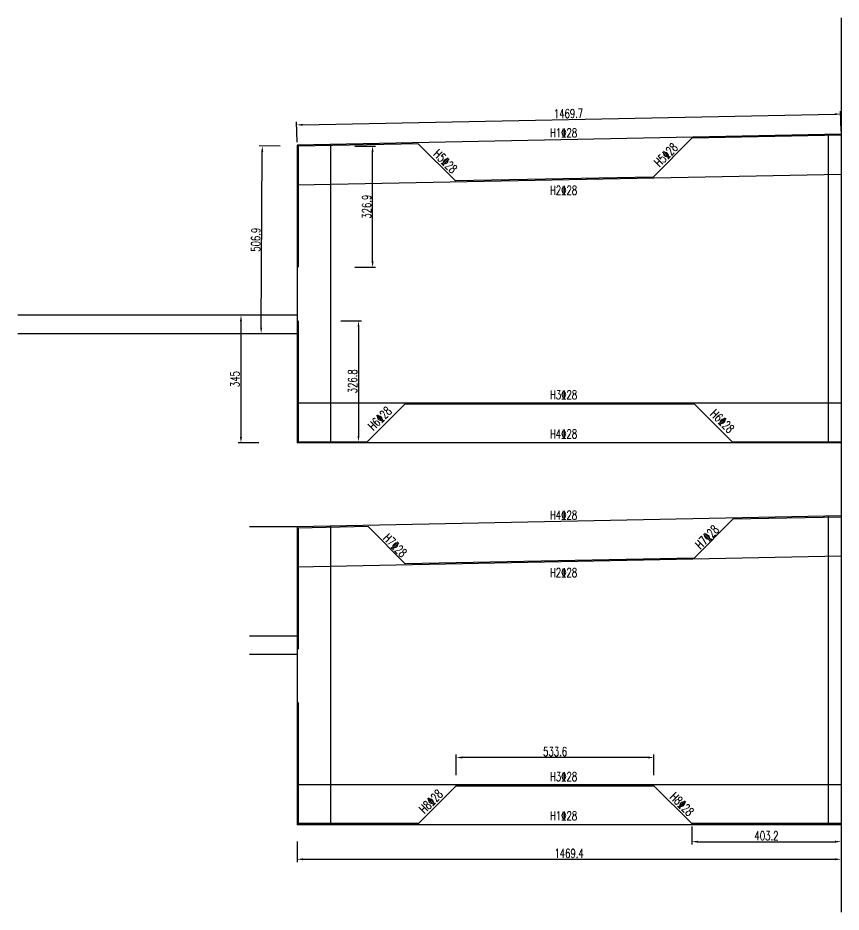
# Model space of a CAD drawing. Header units: millimetres. Extents: x -615 to 27787, y -21564 to 7677.
# Drawn here: x 2633 to 4857, y 3146 to 5562 of the extents above; entities that cross this region are included whole.
import ezdxf

# ---------------------------------------------------------------- set-up
doc = ezdxf.new("R2010")
doc.units = ezdxf.units.MM
doc.header["$LTSCALE"] = 0.25
for name, color, linetype in [('填充', 8, 'Continuous'), ('文字', 7, 'Continuous'), ('钢筋', 1, 'Continuous')]:
    doc.layers.add(name, color=color, linetype=linetype)
doc.styles.get("Standard").update_dxf_attribs({"font": 'simplex1.shx', "width": 0.7, "bigfont": 'hztxt.shx'})
doc.dimstyles.new('80', dxfattribs={"dimscale": 8, "dimtxt": 3, "dimasz": 2, "dimexe": 1, "dimexo": 1, "dimgap": 0.5, "dimtad": 1, "dimdec": 1, "dimdsep": 46, "dimtxsty": 'Standard', "dimcen": 0.5, "dimadec": 0, "dimazin": 0, "dimtfac": 1, "dimtdec": 1, "dimtofl": 0, "dimtmove": 2, "dimatfit": 3, "dimfxl": 0, "dimtolj": 1, "dimtzin": 0, "dimarcsym": 0})

# ---------------------------------------------------------------- blocks, each defined once
blk = doc.blocks.new('*D30')
at = {"color": 0, "lineweight": -2}
for p, q in [((3402, 5272.8), (4839.5, 5301.6)), ((4856.4, 5255.5), (4855.3, 5309.9)), ((3387, 5226.2), (3385.9, 5280.5))]:
    blk.add_line(p, q, dxfattribs=at)
at = {"color": 0}
for points in [[(4839.4, 5304.2), (4839.5, 5298.9), (4855.5, 5301.9)], [(3402, 5275.5), (3402.1, 5270.2), (3386, 5272.5)]]:
    blk.add_solid(points, dxfattribs=at)
at = {"layer": 'Defpoints', "color": 0}
for p in [(4855.5, 5301.9), (4856.5, 5247.5), (3387.1, 5218.2)]:
    blk.add_point(p, dxfattribs=at)
at = {"color": 0, "insert": (4120.4, 5303.2), "char_height": 24, "attachment_point": 5, "rotation": 1.1458}
blk.add_mtext('\\A1;1469.7', dxfattribs=at)
blk = doc.blocks.new('*D32')
at = {"color": 0, "lineweight": -2}
for p, q in [((3543, 5215.1), (3599, 5215.1)), ((3591, 4904.2), (3591, 5199.1)), ((3543, 4888.2), (3599, 4888.2))]:
    blk.add_line(p, q, dxfattribs=at)
at = {"color": 0}
for points in [[(3588.3, 5199.1), (3593.7, 5199.1), (3591, 5215.1)], [(3588.3, 4904.2), (3593.7, 4904.2), (3591, 4888.2)]]:
    blk.add_solid(points, dxfattribs=at)
at = {"layer": 'Defpoints', "color": 0}
for p in [(3390.3, 5215.1), (3591, 5215.1), (3390.3, 4888.2)]:
    blk.add_point(p, dxfattribs=at)
at = {"color": 0, "insert": (3575, 5051.6), "char_height": 24, "attachment_point": 5, "rotation": 90}
blk.add_mtext('\\A1;326.9', dxfattribs=at)
blk = doc.blocks.new('*D33')
at = {"color": 0, "lineweight": -2}
for p, q in [((3505, 4743.2), (3561, 4743.2)), ((3553, 4727.2), (3553, 4432.4)), ((3505, 4416.4), (3561, 4416.4))]:
    blk.add_line(p, q, dxfattribs=at)
at = {"color": 0}
for points in [[(3550.4, 4727.2), (3555.7, 4727.2), (3553, 4743.2)], [(3550.4, 4432.4), (3555.7, 4432.4), (3553, 4416.4)]]:
    blk.add_solid(points, dxfattribs=at)
at = {"layer": 'Defpoints', "color": 0}
for p in [(3390.3, 4743.2), (3390.3, 4416.4), (3553, 4416.4)]:
    blk.add_point(p, dxfattribs=at)
at = {"color": 0, "insert": (3537, 4579.8), "char_height": 24, "attachment_point": 5, "rotation": 90}
blk.add_mtext('\\A1;326.8', dxfattribs=at)
blk = doc.blocks.new('*D34')
at = {"color": 0, "lineweight": -2}
for p, q in [((3817.2, 3515.5), (3817.2, 3571.5)), ((4334.9, 3563.5), (3833.2, 3563.5)), ((4350.9, 3515.5), (4350.9, 3571.5))]:
    blk.add_line(p, q, dxfattribs=at)
at = {"color": 0}
for points in [[(3833.2, 3566.2), (3833.2, 3560.8), (3817.2, 3563.5)], [(4334.9, 3566.2), (4334.9, 3560.8), (4350.9, 3563.5)]]:
    blk.add_solid(points, dxfattribs=at)
at = {"layer": 'Defpoints', "color": 0}
for p in [(3817.2, 3563.5), (3817.2, 3487.3), (4350.9, 3487.3)]:
    blk.add_point(p, dxfattribs=at)
at = {"color": 0, "insert": (4084, 3579.5), "char_height": 24, "attachment_point": 5}
blk.add_mtext('\\A1;533.6', dxfattribs=at)
blk = doc.blocks.new('*D35')
at = {"color": 0, "lineweight": -2}
for p, q in [((4453.4, 3376.8), (4453.4, 3328)), ((4856.5, 3376.8), (4856.5, 3328)), ((4469.4, 3336), (4840.5, 3336))]:
    blk.add_line(p, q, dxfattribs=at)
at = {"color": 0}
for points in [[(4469.4, 3338.7), (4469.4, 3333.4), (4453.4, 3336)], [(4840.5, 3338.7), (4840.5, 3333.4), (4856.5, 3336)]]:
    blk.add_solid(points, dxfattribs=at)
at = {"layer": 'Defpoints', "color": 0}
for p in [(4453.4, 3384.8), (4856.5, 3384.8), (4856.5, 3336)]:
    blk.add_point(p, dxfattribs=at)
at = {"color": 0, "insert": (4655, 3352), "char_height": 24, "attachment_point": 5}
blk.add_mtext('\\A1;403.2', dxfattribs=at)
blk = doc.blocks.new('*D63')
at = {"color": 0, "lineweight": -2}
for p, q in [((3387.1, 3336.4), (3387.1, 3280.4)), ((4856.5, 3336.4), (4856.5, 3280.4)), ((3403.1, 3288.4), (4840.5, 3288.4))]:
    blk.add_line(p, q, dxfattribs=at)
at = {"color": 0}
for points in [[(3403.1, 3291.1), (3403.1, 3285.8), (3387.1, 3288.4)], [(4840.5, 3291.1), (4840.5, 3285.8), (4856.5, 3288.4)]]:
    blk.add_solid(points, dxfattribs=at)
at = {"layer": 'Defpoints', "color": 0}
for p in [(3387.1, 3381.6), (4856.5, 3381.6), (4856.5, 3288.4)]:
    blk.add_point(p, dxfattribs=at)
at = {"color": 0, "insert": (4121.8, 3304.4), "char_height": 24, "attachment_point": 5}
blk.add_mtext('\\A1;1469.4', dxfattribs=at)
blk = doc.blocks.new('*D95')
at = {"color": 0, "lineweight": -2}
for p, q in [((3341.1, 5215.4), (3285.1, 5215.7)), ((3290.1, 4724.8), (3293, 5199.7)), ((3338, 4708.5), (3282, 4708.9))]:
    blk.add_line(p, q, dxfattribs=at)
at = {"color": 0}
for points in [[(3290.4, 5199.7), (3295.7, 5199.7), (3293.1, 5215.7)], [(3287.4, 4724.8), (3292.7, 4724.8), (3290, 4708.8)]]:
    blk.add_solid(points, dxfattribs=at)
at = {"layer": 'Defpoints', "color": 0}
for p in [(3293.1, 5215.7), (3390.3, 5215.1), (3387.1, 4708.2)]:
    blk.add_point(p, dxfattribs=at)
at = {"color": 0, "insert": (3275.5, 4962.3), "char_height": 24, "attachment_point": 5, "rotation": 89.6428}
blk.add_mtext('\\A1;506.9', dxfattribs=at)
blk = doc.blocks.new('*D96')
at = {"color": 0, "lineweight": -2}
for p, q in [((3283.6, 4758.2), (3227.6, 4758.2)), ((3235.6, 4742.2), (3235.6, 4429.2)), ((3283.6, 4413.2), (3227.6, 4413.2))]:
    blk.add_line(p, q, dxfattribs=at)
at = {"color": 0}
for points in [[(3232.9, 4742.2), (3238.2, 4742.2), (3235.6, 4758.2)], [(3232.9, 4429.2), (3238.2, 4429.2), (3235.6, 4413.2)]]:
    blk.add_solid(points, dxfattribs=at)
at = {"layer": 'Defpoints', "color": 0}
for p in [(3387.1, 4758.2), (3235.6, 4413.2), (3387.1, 4413.2)]:
    blk.add_point(p, dxfattribs=at)
at = {"color": 0, "insert": (3219.6, 4585.7), "char_height": 24, "attachment_point": 5, "rotation": 90}
blk.add_mtext('\\A1;345', dxfattribs=at)

msp = doc.modelspace()

# ---------------------------------------------------------------- linework, layer by layer
for p, q in [((4856.54, 5561.67), (4856.54, 3145.74)), ((3387.12, 4758.21), (2633.02, 4758.21)), ((3387.12, 4186.56), (3258.23, 4186.56)), ((3387.12, 3891.56), (3258.23, 3891.56)), ((3387.12, 3841.56), (3258.23, 3841.56))]:
    msp.add_line(p, q)
at = {"layer": '填充'}
for p, q in [((3387.12, 4758.21), (2633.02, 4758.21)), ((3387.12, 4708.21), (2633.02, 4708.21))]:
    msp.add_line(p, q, dxfattribs=at)
at = {"layer": '钢筋'}
for p, q in [((4856.54, 5247.55), (3387.12, 5218.16)), ((4822.12, 4413.21), (4822.12, 5246.86)), ((3477.28, 5219.96), (3477.28, 4413.21)), ((3387.12, 5218.16), (3387.12, 4413.21)), ((4856.54, 5138.71), (3387.12, 5109.32)), ((3387.12, 4522.05), (4856.54, 4522.05)), ((4856.54, 4413.21), (3387.12, 4413.21)), ((4856.54, 4215.95), (3387.12, 4186.56)), ((4822.12, 3381.61), (4822.12, 4215.26)), ((3387.12, 4186.56), (3387.12, 3381.61)), ((3477.28, 4188.36), (3477.28, 3381.61)), ((4856.54, 4107.11), (3387.12, 4077.72)), ((3390.28, 3711.61), (3390.28, 3384.77)), ((3387.12, 3490.45), (4856.54, 3490.45)), ((3817.22, 3487.29), (3714.7, 3384.77)), ((3817.22, 3487.29), (4350.86, 3487.29)), ((4350.86, 3487.29), (4453.38, 3384.77)), ((3714.7, 3384.77), (3390.28, 3384.77)), ((4856.54, 3384.77), (4453.38, 3384.77)), ((4856.54, 3381.61), (3387.12, 3381.61))]:
    msp.add_line(p, q, dxfattribs=at)
for points in [[(4856.6, 5244.39), (4453.31, 5236.32), (4348.7, 5131.71), (3815.14, 5121.04), (3714.64, 5221.55), (3390.28, 5215.06), (3390.28, 4888.16)], [(3390.28, 4743.21), (3390.28, 4416.37), (3576.7, 4416.37), (3679.22, 4518.89), (4459.7, 4518.89), (4562.22, 4416.37), (4856.54, 4416.37)], [(4856.6, 4212.79), (4564.37, 4206.94), (4459.76, 4102.33), (3679.28, 4086.72), (3578.77, 4187.23), (3390.28, 4183.46), (3390.28, 3856.56)]]:
    msp.add_lwpolyline(points, dxfattribs=at)

# ---------------------------------------------------------------- texts
at = {"layer": '文字', "width": 0.7}
for s, p in [('H1%%13228', (4070.17, 5239.06)), ('H2%%13228', (4070.17, 5083.88)), ('H3%%13228', (4070.17, 4531.43)), ('H4%%13228', (4070.17, 4425.53)), ('H4%%13228', (4070.17, 4206.23)), ('H2%%13228', (4070.17, 4051.05)), ('H3%%13228', (4070.17, 3499.83)), ('H1%%13228', (4070.17, 3393.93))]:
    msp.add_text(s, height=24, dxfattribs=at).set_placement(p)
for s, rotation, p in [('H5%%13228', 45, (4365.86, 5157.16)), ('H5%%13228', 315, (3753.23, 5191.63)), ('H6%%13228', 45, (3593.15, 4444.94)), ('H6%%13228', 315, (4501.31, 4489.69)), ('H7%%13228', 45, (4476.93, 4124.62)), ('H7%%13228', 315, (3617.37, 4154.15)), ('H8%%13228', 45, (3731.15, 3410.19)), ('H8%%13228', 315, (4392.18, 3454.93))]:
    msp.add_text(s, height=24, rotation=rotation, dxfattribs=at).set_placement(p)

# ---------------------------------------------------------------- dimensions: what is measured, and where the dimension line sits
for p1, p2, distance, picture, middle in [((3387.12, 5218.16), (4856.54, 5247.55), 54.35, '*D30', (4120.42, 5303.19)), ((3387.12, 4708.21), (3390.28, 5215.06), 97.16, '*D95', (3275.54, 4962.34)), ((3390.28, 4888.16), (3390.28, 5215.06), -200.73, '*D32', (3575, 5051.61)), ((3387.12, 4758.21), (3387.12, 4413.21), -151.55, '*D96', (3219.57, 4585.71)), ((3390.28, 4743.21), (3390.28, 4416.37), 162.74, '*D33', (3537.02, 4579.79)), ((4350.86, 3487.29), (3817.22, 3487.29), -76.21, '*D34', (4084.04, 3579.5)), ((4453.38, 3384.77), (4856.54, 3384.77), -48.72, '*D35', (4654.96, 3352.05)), ((3387.12, 3381.61), (4856.54, 3381.61), -93.17, '*D63', (4121.83, 3304.43))]:
    dim = msp.add_aligned_dim(p1=p1, p2=p2, distance=distance, dimstyle='80')
    dim.commit()
    dim.dimension.update_dxf_attribs({"geometry": picture, "text_midpoint": middle})

doc.saveas('drawing.dxf')
